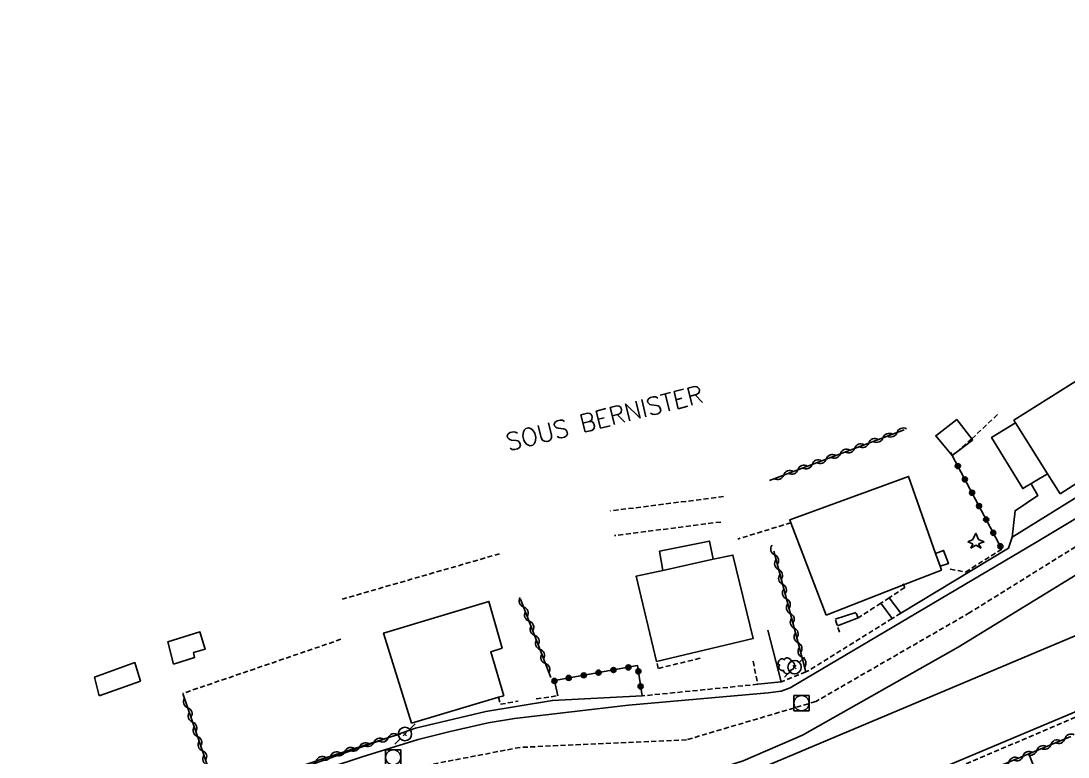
# Model space of a CAD drawing. Header units: millimetres. Extents: x 267000 to 268000, y 124999 to 126000.
# Drawn here: x 267209.8 to 267313.6, y 125288.3 to 125361.3 of the extents above; entities that cross this region are included whole.
import ezdxf
from ezdxf.enums import TextEntityAlignment as Align

# ---------------------------------------------------------------- set-up
doc = ezdxf.new("R2010")
doc.units = ezdxf.units.MM
doc.linetypes.add('DASHED', pattern=[0.75, 0.5, -0.25])
doc.layers.get('0').update_dxf_attribs({"linetype": 'CONTINUOUS'})
for name, color, linetype in [('W0001', 6, 'DASHED'), ('W0008', 7, 'CONTINUOUS'), ('W0014', 7, 'CONTINUOUS'), ('W0017', 7, 'CONTINUOUS'), ('W0070', 7, 'DASHED'), ('W0101', 7, 'CONTINUOUS'), ('W0104', 1, 'CONTINUOUS'), ('W0105', 7, 'CONTINUOUS'), ('W0112', 1, 'DASHED'), ('W0300', 7, 'CONTINUOUS'), ('W0303', 7, 'CONTINUOUS'), ('W0310', 3, 'CONTINUOUS'), ('W0323', 7, 'CONTINUOUS'), ('W0420', 7, 'CONTINUOUS'), ('W0473', 7, 'CONTINUOUS'), ('W0989', 7, 'CONTINUOUS')]:
    doc.layers.add(name, color=color, linetype=linetype)
doc.styles.get("Standard").update_dxf_attribs({"font": 'romans.shx', "width": 0.85})

# ---------------------------------------------------------------- blocks, each defined once
blk = doc.blocks.new('T420')
for p, q in [((0.75, 0.75), (-0.75, 0.75)), ((-0.75, 0.75), (-0.75, -0.75)), ((0.75, 0.75), (0.75, -0.75)), ((0.75, -0.75), (-0.75, -0.75))]:
    blk.add_line(p, q)
blk.add_ellipse((0, 0), major_axis=(-0.53, 0.53), ratio=1, start_param=3.926991, end_param=10.210176)
blk = doc.blocks.new('T473')
for p, q in [((-0.166667, 0.166667), (0.166667, -0.166667)), ((-0.166667, -0.166667), (0.166667, 0.166667)), ((0.500001, 0.500001), (1.000002, 1.000002)), ((-1.000002, -1.000002), (-0.500001, -0.500001))]:
    blk.add_line(p, q)
blk.add_ellipse((0, 0), major_axis=(0.471405, 0.471405), ratio=1, start_param=5.4977871438, end_param=11.780972451)
blk = doc.blocks.new('T303')
for p, q in [((-0.77, 0), (-0.28, 0.21)), ((-0.28, -0.21), (-0.77, 0)), ((-0.28, 0.21), (0, 0.83)), ((0, 0.83), (0.28, 0.21)), ((0.28, 0.21), (0.83, 0)), ((0.83, 0), (0.28, -0.21)), ((-0.49, -0.63), (-0.28, -0.21)), ((0, -0.35), (-0.49, -0.63)), ((0.56, -0.63), (0, -0.35)), ((0.28, -0.21), (0.56, -0.63))]:
    blk.add_line(p, q)
blk = doc.blocks.new('T300')
for p, q in [((-0.8, 0.51), (-0.86, 0.34)), ((-0.86, 0.34), (-0.86, 0.17)), ((-0.86, 0.17), (-0.74, 0.06)), ((-0.69, 0.63), (-0.8, 0.51)), ((-0.8, -0.06), (-0.74, 0.06)), ((-0.74, 0.06), (-0.69, 0.11)), ((-0.57, 0.69), (-0.69, 0.63)), ((-0.46, 0.69), (-0.57, 0.69)), ((-0.29, 0.63), (-0.46, 0.69)), ((-0.29, 0.63), (-0.17, 0.74)), ((-0.23, 0.57), (-0.29, 0.63)), ((-0.17, 0.74), (-0.06, 0.8)), ((-0.06, 0.8), (0.06, 0.8)), ((0.06, 0.8), (0.23, 0.74)), ((0.23, 0.74), (0.34, 0.63)), ((0.34, 0.63), (0.4, 0.51)), ((0.46, 0.46), (0.34, 0.46)), ((0.4, 0.51), (0.4, 0.46)), ((0.57, 0.4), (0.46, 0.46)), ((0.57, 0.4), (0.69, 0.29)), ((0.69, 0.29), (0.74, 0.17)), ((0.74, 0.06), (0.69, -0.17)), ((0.74, 0.17), (0.74, 0.06)), ((-0.8, -0.17), (-0.8, -0.06)), ((-0.8, -0.23), (-0.8, -0.17)), ((-0.74, -0.34), (-0.8, -0.23)), ((-0.69, -0.4), (-0.74, -0.34)), ((-0.51, -0.46), (-0.69, -0.4)), ((-0.4, -0.46), (-0.51, -0.46)), ((-0.4, -0.46), (-0.34, -0.46)), ((-0.34, -0.46), (-0.34, -0.4)), ((-0.34, -0.51), (-0.34, -0.46)), ((-0.29, -0.63), (-0.34, -0.51)), ((-0.17, -0.74), (-0.29, -0.63)), ((-0.06, -0.8), (-0.17, -0.74)), ((0.06, -0.8), (-0.06, -0.8)), ((0.17, -0.74), (0.06, -0.8)), ((0.23, -0.69), (0.17, -0.74)), ((0.29, -0.46), (0.23, -0.46)), ((0.29, -0.63), (0.23, -0.69)), ((0.46, -0.4), (0.29, -0.46)), ((0.34, -0.51), (0.29, -0.63)), ((0.34, -0.51), (0.34, -0.46)), ((0.57, -0.34), (0.46, -0.4)), ((0.63, -0.29), (0.57, -0.34)), ((0.69, -0.17), (0.63, -0.29))]:
    blk.add_line(p, q)
blk = doc.blocks.new('t323o')
at = {"color": 0, "linetype": 'Continuous'}
for radius in [0.25, 0.15]:
    blk.add_circle((0, 0), radius, dxfattribs=at)
blk = doc.blocks.new('t310o')
at = {"color": 0, "linetype": 'Continuous'}
for centre, start, end in [((-0.5, 0.38), 216.8699, 323.1304), ((0.5, -0.37), 36.8699, 143.1303)]:
    blk.add_arc(centre, 0.625, start, end, dxfattribs=at)

msp = doc.modelspace()

# ---------------------------------------------------------------- linework, layer by layer
at = {"layer": 'W0001'}
msp.add_lwpolyline([(267369.59, 125330.11), (267353.26, 125326.21), (267335.23, 125320.53), (267320.02, 125312.7), (267303.82, 125302.62), (267288.55, 125293.8), (267275.74, 125290.01), (267259.24, 125289.26), (267246.32, 125286.78), (267232.24, 125282.12), (267219.01, 125276.62), (267209.77, 125272.31)], dxfattribs=at)
at = {"layer": 'W0008'}
msp.add_lwpolyline([(267224.19, 125275.56), (267234.18, 125279.67), (267242.03, 125282.77), (267242.13, 125282.81), (267243.67, 125283.42), (267246.54, 125284.32), (267248.55, 125284.78), (267251.85, 125285.19), (267265.73, 125286.07), (267276.81, 125286.58), (267277.49, 125286.74), (267278.39, 125286.95), (267281.36, 125287.92), (267287.22, 125290.48), (267302.68, 125299.19), (267313.33, 125305.72), (267316.94, 125307.96)], dxfattribs=at)
at = {"layer": 'W0014'}
for points in [[(267296.99, 125302.56), (267307.66, 125309), (267308.01, 125310.09), (267324.79, 125320.5), (267329.21, 125322.72), (267332.46, 125324.01), (267343.19, 125327.38), (267345.78, 125328.2), (267345.85, 125328.22), (267363.34, 125333.51), (267369.89, 125335.23), (267370.36, 125335.35), (267374.5, 125336.43), (267374.62, 125336.47), (267383.75, 125339.36), (267385.36, 125340.07), (267396.1, 125345.12), (267413.37, 125352.68), (267413.66, 125352.79), (267415.55, 125353.55), (267428.32, 125358.66), (267433.42, 125360.39), (267436.03, 125361.28), (267436.5, 125360.27)], [(267436.5, 125360.27), (267422.22, 125355.12), (267395.48, 125343.47), (267383.44, 125338.12), (267375.15, 125335.5), (267361.88, 125331.77), (267349.79, 125328.1), (267338.03, 125324.35), (267332.85, 125322.93), (267326.61, 125319.32), (267310.35, 125309.57), (267286, 125295.15), (267285.11, 125294.84), (267283.82, 125294.66), (267270, 125293.45), (267258.68, 125292.13), (267256.08, 125291.68), (267252.32, 125290.82), (267249.15, 125290.03), (267243.61, 125288.32), (267233.67, 125285.06)], [(267282.81, 125295.51), (267285.11, 125295.75)], [(267233.67, 125285.06), (267233.4, 125285.75), (267246.44, 125290.3), (267248.88, 125291.15), (267255.84, 125292.8), (267262.45, 125293.92), (267271.33, 125294.36)]]:
    msp.add_lwpolyline(points, dxfattribs=at)
at = {"layer": 'W0017'}
for points in [[(267308.01, 125310.09), (267308.31, 125312.72), (267310.57, 125314.23), (267309.93, 125315.31)], [(267285.11, 125295.75), (267283.8, 125300.88)]]:
    msp.add_lwpolyline(points, dxfattribs=at)
at = {"layer": 'W0070'}
msp.add_lwpolyline([(267321.87, 125295.47), (267280.81, 125277.99)], dxfattribs=at)
at = {"layer": 'W0101'}
for points in [[(267312.78, 125314.38), (267311.52, 125316.39), (267308.36, 125321.43), (267308.19, 125321.7), (267318.59, 125328.23), (267323.15, 125321.04)], [(267323.15, 125321.04), (267312.78, 125314.38)], [(267248.48, 125291.65), (267245.72, 125300.59), (267256.16, 125303.73), (267257.46, 125299.11), (267256.33, 125298.74), (267257.64, 125294.38)], [(267257.64, 125294.38), (267257.09, 125294.22), (267248.48, 125291.65)]]:
    msp.add_lwpolyline(points, dxfattribs=at)
for points in [[(267289.57, 125302.36), (267286.09, 125311.53), (267285.98, 125311.82), (267297.75, 125316.12), (267300.43, 125308.49), (267300.88, 125307.21), (267301.01, 125306.84), (267297.26, 125305.37)], [(267272.77, 125297.78), (267270.74, 125306.22), (267273.38, 125306.8), (267278.39, 125307.93), (267280.34, 125308.33), (267282.33, 125300.05), (267272.77, 125297.78)]]:
    msp.add_lwpolyline(points, close=True, dxfattribs=at)
at = {"layer": 'W0104'}
for points in [[(267302.06, 125318.18), (267300.45, 125320.15), (267302.52, 125321.76), (267304.01, 125319.84), (267304.09, 125319.73), (267302.08, 125318.19), (267302.06, 125318.18)], [(267282.08, 125279.22), (267279.43, 125285.64), (267317.41, 125301.63), (267320, 125295.21)], [(267224.91, 125297.51), (267224.33, 125299.71), (267227.52, 125300.7), (267228.03, 125298.99), (267226.88, 125298.65), (267226.98, 125298.16)], [(267217.54, 125294.37), (267217.37, 125295.02), (267217.06, 125296.21), (267221.06, 125297.67), (267221.26, 125297.02), (267221.61, 125295.83), (267217.54, 125294.37)]]:
    msp.add_lwpolyline(points, close=True, dxfattribs=at)
for points in [[(267311.52, 125316.39), (267309.07, 125314.92), (267305.98, 125319.99), (267308.36, 125321.43)], [(267273.38, 125306.8), (267273.05, 125308.71), (267278.03, 125309.71), (267278.39, 125307.93)]]:
    msp.add_lwpolyline(points, dxfattribs=at)
at = {"layer": 'W0105'}
for points in [[(267300.43, 125308.49), (267301.22, 125308.79), (267301.69, 125307.48), (267300.88, 125307.21), (267300.87, 125307.21)], [(267296.13, 125302.05), (267295.01, 125303.55)], [(267295.84, 125304.1), (267296.99, 125302.56)], [(267290.47, 125301.96), (267292.53, 125302.64)], [(267292.74, 125302.09), (267290.71, 125301.31)]]:
    msp.add_lwpolyline(points, dxfattribs=at)
at = {"layer": 'W0112'}
for points in [[(267306.56, 125322.25), (267304.02, 125319.85), (267304.01, 125319.84), (267302.08, 125318.19)], [(267302.06, 125318.18), (267302.08, 125318.19)], [(267279.41, 125314.12), (267268.22, 125312.7)], [(267279.14, 125311.6), (267268.6, 125310.26)], [(267286.09, 125311.53), (267280.82, 125309.91)], [(267301.88, 125306.92), (267303.4, 125306.64), (267307, 125308.92)], [(267257.21, 125308.45), (267241.36, 125303.88)], [(267297.21, 125305.46), (267297.26, 125305.37), (267297.38, 125305.1), (267295.84, 125304.1), (267295.01, 125303.55), (267292.74, 125302.09), (267292.53, 125302.64)], [(267296.99, 125302.56), (267296.13, 125302.05), (267287.8, 125296.84), (267287.58, 125296.74), (267285.11, 125295.75)], [(267290.91, 125300.68), (267290.47, 125301.96)], [(267241.49, 125299.97), (267225.83, 125294.61)], [(267282.33, 125297.79), (267282.81, 125295.51), (267271.33, 125294.36)], [(267277.08, 125298.09), (267272.94, 125297.09), (267272.77, 125297.78)], [(267257.09, 125294.22), (267257.3, 125293.53), (267259.04, 125293.84)], [(267260.85, 125294.06), (267262.99, 125294.38)]]:
    msp.add_lwpolyline(points, dxfattribs=at)
at = {"layer": 'W0310'}
for points in [[(267283.97, 125315.73), (267297.3, 125320.73)], [(267287.58, 125296.74), (267284.39, 125308.7)], [(267259.3, 125303.95), (267262.29, 125296.18)], [(267247.41, 125290.61), (267246.44, 125290.3), (267239.75, 125288.17), (267229.24, 125284.54), (267225.83, 125294.61)], [(267301.54, 125273.07), (267297.31, 125283.49), (267303.62, 125286.12), (267309.66, 125288.62), (267313.82, 125290.35)], [(267309.66, 125288.62), (267313.5, 125278.9)]]:
    msp.add_lwpolyline(points, dxfattribs=at)
at = {"layer": 'W0323'}
for points in [[(267307, 125308.92), (267302.08, 125318.19), (267301.93, 125318.48)], [(267262.99, 125294.38), (267262.64, 125295.89), (267270.89, 125297.36), (267271.33, 125294.36)]]:
    msp.add_lwpolyline(points, dxfattribs=at)

# ---------------------------------------------------------------- block references
at = {"layer": 'W0300', "rotation": 359.9999899820874}
msp.add_blockref('T300', (267285.7, 125297.34), dxfattribs=at)
at = {"layer": 'W0303', "rotation": 359.9999899820874}
msp.add_blockref('T303', (267304.4, 125309.65), dxfattribs=at)
at = {"layer": 'W0310'}
for p, rotation in [((267296.61, 125320.47), 20.57677758509567), ((267293.8, 125319.42), 20.57677758509567), ((267295.21, 125319.94), 20.57677758509567), ((267292.4, 125318.89), 20.57677758509567), ((267289.59, 125317.83), 20.57677758509567), ((267290.99, 125318.36), 20.57677758509567), ((267286.78, 125316.78), 20.57677758509567), ((267288.19, 125317.31), 20.57677758509567), ((267285.38, 125316.25), 20.57677758509567), ((267284.48, 125308.34), 104.9284329296272), ((267284.87, 125306.89), 104.9284329296272), ((267285.26, 125305.44), 104.9284329296272), ((267285.64, 125303.99), 104.9284329296272), ((267259.6, 125303.17), 291.0538156061157), ((267286.03, 125302.54), 104.9284329296272), ((267260.14, 125301.77), 291.0538156061157), ((267260.68, 125300.37), 291.0538156061157), ((267286.42, 125301.09), 104.9284329296272), ((267286.8, 125299.64), 104.9284329296272), ((267261.21, 125298.97), 291.0538156061157), ((267261.75, 125297.57), 291.0538156061157), ((267287.19, 125298.19), 104.9284329296272), ((267226.31, 125293.19), 108.7108329195738), ((267226.79, 125291.77), 108.7108329195738), ((267227.27, 125290.35), 108.7108329195738), ((267227.76, 125288.93), 108.7108329195738), ((267244.75, 125289.76), 197.6296187648205), ((267246.18, 125290.21), 197.6296187648205), ((267311.86, 125289.53), 22.54749219387066), ((267313.24, 125290.11), 22.54749219387066), ((267240.46, 125288.4), 197.6296187648205), ((267241.89, 125288.85), 197.6296187648205), ((267243.32, 125289.3), 197.6296187648205), ((267309.09, 125288.38), 22.54902200237658), ((267310.47, 125288.96), 22.54749219387066), ((267228.24, 125287.51), 108.7108329195738), ((267239.04, 125287.92), 199.0867498223517), ((267307.7, 125287.81), 22.54902200237658)]:
    msp.add_blockref('t310o', p, dxfattribs=dict(at, rotation=rotation))
at = {"layer": 'W0323'}
for p, rotation in [((267302.63, 125317.15), 117.9460517288455), ((267303.33, 125315.83), 117.9460517288455), ((267304.04, 125314.5), 117.9460517288455), ((267304.74, 125313.18), 117.9460517288455), ((267305.44, 125311.85), 117.9460517288455), ((267306.14, 125310.53), 117.9460517288455), ((267306.85, 125309.2), 117.9460517288455), ((267268.5, 125296.93), 10.09990274678206), ((267269.98, 125297.19), 10.09990274678206), ((267262.65, 125295.84), 102.8616158994673), ((267264.07, 125296.14), 10.09990274678206), ((267265.55, 125296.4), 10.09990274678206), ((267267.02, 125296.67), 10.09990274678206), ((267270.97, 125296.79), 278.3092262731151), ((267271.19, 125295.3), 278.3092262731151)]:
    msp.add_blockref('t323o', p, dxfattribs=dict(at, rotation=rotation))
at = {"layer": 'W0420', "rotation": 359.9999899820874}
for p in [(267287.14, 125293.64), (267246.67, 125288.27)]:
    msp.add_blockref('T420', p, dxfattribs=at)
at = {"layer": 'W0473', "rotation": 359.9999899820874}
for p in [(267286.45, 125297.21), (267247.83, 125290.58)]:
    msp.add_blockref('T473', p, dxfattribs=at)

# ---------------------------------------------------------------- texts
at = {"layer": 'W0989'}
msp.add_text('SOUS BERNISTER', height=1.75, rotation=14.0311, dxfattribs=at).set_placement((267267.62, 125321.91), align=Align.MIDDLE_CENTER)

doc.saveas('drawing.dxf')
